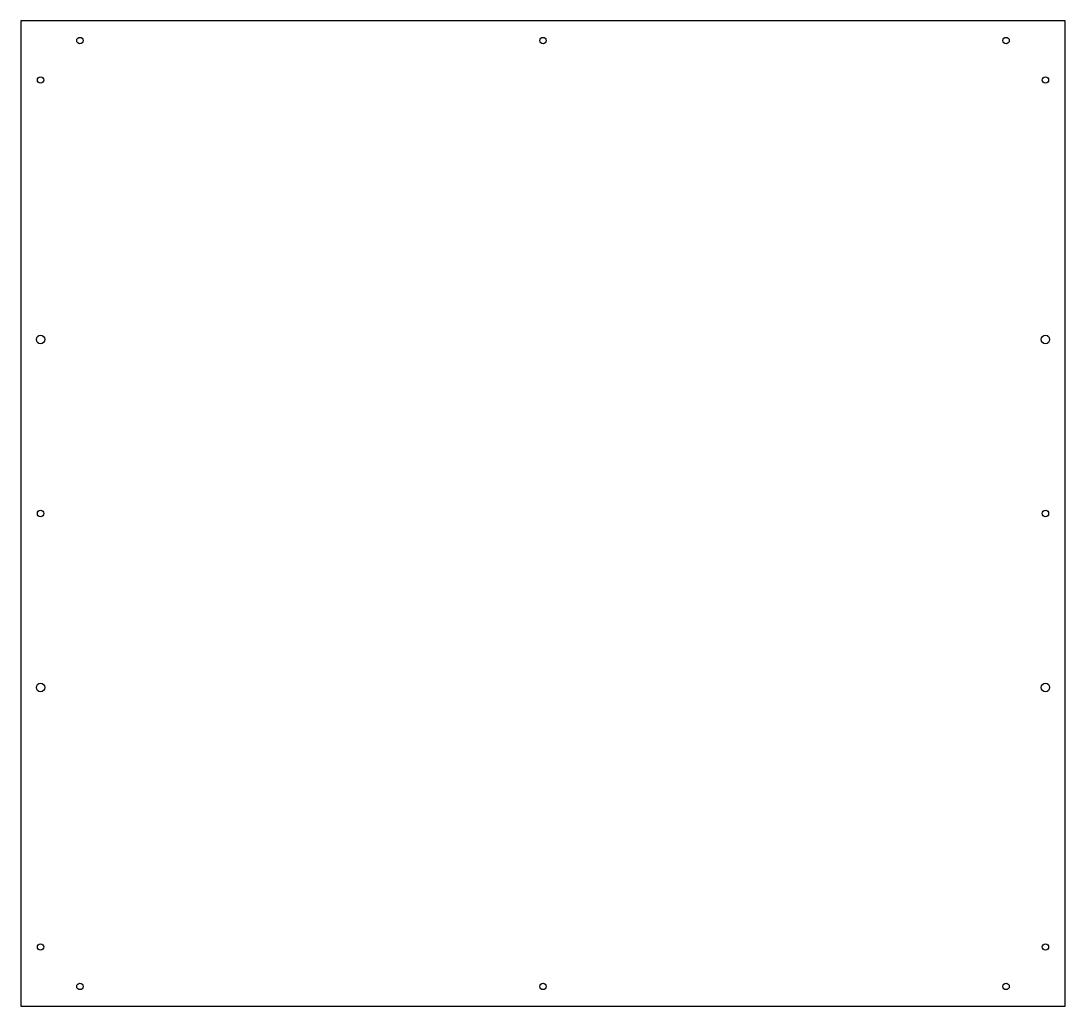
# Model space of a CAD drawing. Header units: millimetres. Extents: x -265 to 265, y -305 to 195.
import ezdxf

# ---------------------------------------------------------------- set-up
doc = ezdxf.new("R2010")
doc.units = ezdxf.units.MM
doc.layers.get('0').update_dxf_attribs({"linetype": 'CONTINUOUS'})

msp = doc.modelspace()

# ---------------------------------------------------------------- linework, layer by layer
msp.add_lwpolyline([(265, -305), (265, 195), (-265, 195), (-265, -305)], close=True)
msp.add_lwpolyline([(265, -305), (265, 195), (-265, 195), (-265, -305)], close=True)
for centre, radius in [((-235, 185), 1.65), ((-235, 185), 1.65), ((0, 185), 1.65), ((0, 185), 1.65), ((235, 185), 1.65), ((235, 185), 1.65), ((-255, 165), 1.65), ((-255, 165), 1.65), ((255, 165), 1.65), ((255, 165), 1.65), ((-255, 33.27), 2.15), ((-255, 33.27), 2.15), ((255, 33.27), 2.15), ((255, 33.27), 2.15), ((-255, -55), 1.65), ((-255, -55), 1.65), ((255, -55), 1.65), ((255, -55), 1.65), ((-255, -143.27), 2.15), ((-255, -143.27), 2.15), ((255, -143.27), 2.15), ((255, -143.27), 2.15), ((-255, -275), 1.65), ((-255, -275), 1.65), ((255, -275), 1.65), ((255, -275), 1.65), ((-235, -295), 1.65), ((-235, -295), 1.65), ((0, -295), 1.65), ((0, -295), 1.65), ((235, -295), 1.65), ((235, -295), 1.65)]:
    msp.add_circle(centre, radius)

doc.saveas('drawing.dxf')
